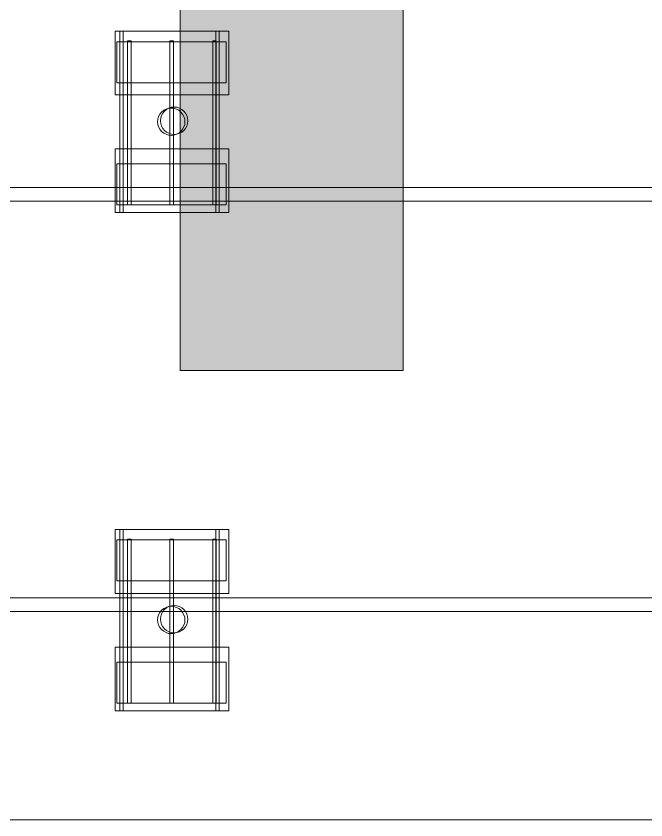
# Model space of a CAD drawing. Header units: inches. Extents: x -10671 to 1761, y -674 to 7170.
# Drawn here: x -1043.7 to -767.1, y 1902.8 to 2255.5 of the extents above; entities that cross this region are included whole.
import ezdxf

# ---------------------------------------------------------------- set-up
doc = ezdxf.new("R2010")
doc.units = ezdxf.units.IN
doc.header["$LTSCALE"] = 19.2
doc.header["$MEASUREMENT"] = 0
for name, color, linetype, lineweight, true_color in [('PDF', 6, 'Continuous', 5, 0xff00ff), ('Venue-Ceiling-HVAC', 7, 'Continuous', 5, 0xbbbbbb), ('Venue-Rigging Steel-High', 7, 'Continuous', 5, 0x800000)]:
    doc.layers.add(name, color=color, linetype=linetype, lineweight=lineweight, true_color=true_color)
doc.layers.add('Venue-Ceiling-Lights', color=7, linetype='Continuous', lineweight=5)
doc.layers.add('Venue-Ceiling-Lights Circuits', color=7, linetype='Continuous', lineweight=5)

# ---------------------------------------------------------------- blocks, each defined once
blk = doc.blocks.new('Group-2288-1')
at = {"layer": 'PDF'}
for points in [[(-976.75, 2215.08, 388), (-976.75, 2215.08, 398), (-975.58, 2215.19, 398), (-975.58, 2215.19, 388)], [(-975.58, 2215.19, 388), (-975.58, 2215.19, 398), (-974.4, 2215.08, 398), (-974.4, 2215.08, 388)], [(-981.12, 2211.49, 388), (-981.12, 2211.49, 398), (-980.56, 2212.53, 398), (-980.56, 2212.53, 388)], [(-980.56, 2212.53, 388), (-980.56, 2212.53, 398), (-979.82, 2213.44, 398), (-979.82, 2213.44, 388)], [(-979.82, 2213.44, 388), (-979.82, 2213.44, 398), (-978.91, 2214.18, 398), (-978.91, 2214.18, 388)], [(-978.91, 2214.18, 388), (-978.91, 2214.18, 398), (-977.87, 2214.74, 398), (-977.87, 2214.74, 388)], [(-977.87, 2214.74, 388), (-977.87, 2214.74, 398), (-976.75, 2215.08, 398), (-976.75, 2215.08, 388)], [(-974.4, 2215.08, 388), (-974.4, 2215.08, 398), (-973.28, 2214.74, 398), (-973.28, 2214.74, 388)], [(-973.28, 2214.74, 388), (-973.28, 2214.74, 398), (-972.24, 2214.18, 398), (-972.24, 2214.18, 388)], [(-972.24, 2214.18, 388), (-972.24, 2214.18, 398), (-971.33, 2213.44, 398), (-971.33, 2213.44, 388)], [(-971.33, 2213.44, 388), (-971.33, 2213.44, 398), (-970.59, 2212.53, 398), (-970.59, 2212.53, 388)], [(-970.59, 2212.53, 388), (-970.59, 2212.53, 398), (-970.03, 2211.49, 398), (-970.03, 2211.49, 388)], [(-981.58, 2209.19, 388), (-981.58, 2209.19, 398), (-981.46, 2210.36, 398), (-981.46, 2210.36, 388)], [(-981.46, 2208.02, 388), (-981.46, 2208.02, 398), (-981.58, 2209.19, 398), (-981.58, 2209.19, 388)], [(-981.46, 2210.36, 388), (-981.46, 2210.36, 398), (-981.12, 2211.49, 398), (-981.12, 2211.49, 388)], [(-970.03, 2211.49, 388), (-970.03, 2211.49, 398), (-969.69, 2210.36, 398), (-969.69, 2210.36, 388)], [(-969.69, 2210.36, 388), (-969.69, 2210.36, 398), (-969.58, 2209.19, 398), (-969.58, 2209.19, 388)], [(-969.58, 2209.19, 388), (-969.58, 2209.19, 398), (-969.69, 2208.02, 398), (-969.69, 2208.02, 388)], [(-981.12, 2206.9, 388), (-981.12, 2206.9, 398), (-981.46, 2208.02, 398), (-981.46, 2208.02, 388)], [(-980.56, 2205.86, 388), (-980.56, 2205.86, 398), (-981.12, 2206.9, 398), (-981.12, 2206.9, 388)], [(-979.82, 2204.95, 388), (-979.82, 2204.95, 398), (-980.56, 2205.86, 398), (-980.56, 2205.86, 388)], [(-978.91, 2204.2, 388), (-978.91, 2204.2, 398), (-979.82, 2204.95, 398), (-979.82, 2204.95, 388)], [(-971.33, 2204.95, 388), (-971.33, 2204.95, 398), (-972.24, 2204.2, 398), (-972.24, 2204.2, 388)], [(-970.59, 2205.86, 388), (-970.59, 2205.86, 398), (-971.33, 2204.95, 398), (-971.33, 2204.95, 388)], [(-970.03, 2206.9, 388), (-970.03, 2206.9, 398), (-970.59, 2205.86, 398), (-970.59, 2205.86, 388)], [(-969.69, 2208.02, 388), (-969.69, 2208.02, 398), (-970.03, 2206.9, 398), (-970.03, 2206.9, 388)], [(-977.87, 2203.65, 388), (-977.87, 2203.65, 398), (-978.91, 2204.2, 398), (-978.91, 2204.2, 388)], [(-976.75, 2203.31, 388), (-976.75, 2203.31, 398), (-977.87, 2203.65, 398), (-977.87, 2203.65, 388)], [(-975.58, 2203.19, 388), (-975.58, 2203.19, 398), (-976.75, 2203.31, 398), (-976.75, 2203.31, 388)], [(-974.4, 2203.31, 388), (-974.4, 2203.31, 398), (-975.58, 2203.19, 398), (-975.58, 2203.19, 388)], [(-973.28, 2203.65, 388), (-973.28, 2203.65, 398), (-974.4, 2203.31, 398), (-974.4, 2203.31, 388)], [(-972.24, 2204.2, 388), (-972.24, 2204.2, 398), (-973.28, 2203.65, 398), (-973.28, 2203.65, 388)]]:
    blk.add_3dface(points, dxfattribs=at)
for points, invisible_edges in [([(-976.75, 2215.08, 398), (-975.58, 2215.19, 398), (-974.4, 2215.08, 398), (-976.75, 2215.08, 398)], 12), ([(-974.4, 2215.08, 388), (-975.58, 2215.19, 388), (-976.75, 2215.08, 388), (-974.4, 2215.08, 388)], 12), ([(-981.46, 2210.36, 398), (-981.12, 2211.49, 398), (-980.56, 2212.53, 398), (-981.46, 2210.36, 398)], 12), ([(-981.46, 2208.02, 398), (-981.46, 2210.36, 398), (-980.56, 2212.53, 398), (-981.46, 2208.02, 398)], 15), ([(-980.56, 2205.86, 398), (-981.46, 2208.02, 398), (-980.56, 2212.53, 398), (-980.56, 2205.86, 398)], 15), ([(-980.56, 2212.53, 388), (-981.12, 2211.49, 388), (-981.46, 2210.36, 388), (-980.56, 2212.53, 388)], 12), ([(-980.56, 2212.53, 388), (-981.46, 2210.36, 388), (-980.56, 2205.86, 388), (-980.56, 2212.53, 388)], 15), ([(-980.56, 2212.53, 398), (-978.91, 2214.18, 398), (-974.4, 2215.08, 398), (-980.56, 2212.53, 398)], 15), ([(-980.56, 2212.53, 398), (-974.4, 2215.08, 398), (-970.59, 2212.53, 398), (-980.56, 2212.53, 398)], 15), ([(-976.75, 2215.08, 388), (-978.91, 2214.18, 388), (-980.56, 2212.53, 388), (-976.75, 2215.08, 388)], 15), ([(-972.24, 2214.18, 388), (-976.75, 2215.08, 388), (-980.56, 2212.53, 388), (-972.24, 2214.18, 388)], 15), ([(-980.56, 2212.53, 398), (-979.82, 2213.44, 398), (-978.91, 2214.18, 398), (-980.56, 2212.53, 398)], 12), ([(-978.91, 2214.18, 388), (-979.82, 2213.44, 388), (-980.56, 2212.53, 388), (-978.91, 2214.18, 388)], 12), ([(-980.56, 2205.86, 388), (-970.59, 2205.86, 388), (-972.24, 2214.18, 388), (-980.56, 2205.86, 388)], 15), ([(-980.56, 2205.86, 388), (-972.24, 2214.18, 388), (-980.56, 2212.53, 388), (-980.56, 2205.86, 388)], 15), ([(-980.56, 2212.53, 398), (-970.59, 2212.53, 398), (-972.24, 2204.2, 398), (-980.56, 2212.53, 398)], 15), ([(-980.56, 2212.53, 398), (-972.24, 2204.2, 398), (-980.56, 2205.86, 398), (-980.56, 2212.53, 398)], 15), ([(-978.91, 2214.18, 398), (-977.87, 2214.74, 398), (-976.75, 2215.08, 398), (-978.91, 2214.18, 398)], 12), ([(-978.91, 2214.18, 398), (-976.75, 2215.08, 398), (-974.4, 2215.08, 398), (-978.91, 2214.18, 398)], 15), ([(-976.75, 2215.08, 388), (-977.87, 2214.74, 388), (-978.91, 2214.18, 388), (-976.75, 2215.08, 388)], 12), ([(-972.24, 2214.18, 388), (-974.4, 2215.08, 388), (-976.75, 2215.08, 388), (-972.24, 2214.18, 388)], 15), ([(-974.4, 2215.08, 398), (-973.28, 2214.74, 398), (-972.24, 2214.18, 398), (-974.4, 2215.08, 398)], 12), ([(-974.4, 2215.08, 398), (-972.24, 2214.18, 398), (-970.59, 2212.53, 398), (-974.4, 2215.08, 398)], 15), ([(-972.24, 2214.18, 388), (-973.28, 2214.74, 388), (-974.4, 2215.08, 388), (-972.24, 2214.18, 388)], 12), ([(-972.24, 2214.18, 398), (-971.33, 2213.44, 398), (-970.59, 2212.53, 398), (-972.24, 2214.18, 398)], 12), ([(-970.59, 2212.53, 388), (-971.33, 2213.44, 388), (-972.24, 2214.18, 388), (-970.59, 2212.53, 388)], 12), ([(-969.69, 2210.36, 388), (-970.59, 2212.53, 388), (-972.24, 2214.18, 388), (-969.69, 2210.36, 388)], 15), ([(-970.59, 2205.86, 388), (-969.69, 2210.36, 388), (-972.24, 2214.18, 388), (-970.59, 2205.86, 388)], 15), ([(-970.59, 2212.53, 398), (-969.69, 2208.02, 398), (-972.24, 2204.2, 398), (-970.59, 2212.53, 398)], 15), ([(-970.59, 2212.53, 398), (-970.03, 2211.49, 398), (-969.69, 2210.36, 398), (-970.59, 2212.53, 398)], 12), ([(-970.59, 2212.53, 398), (-969.69, 2210.36, 398), (-969.69, 2208.02, 398), (-970.59, 2212.53, 398)], 15), ([(-969.69, 2210.36, 388), (-970.03, 2211.49, 388), (-970.59, 2212.53, 388), (-969.69, 2210.36, 388)], 12), ([(-981.46, 2208.02, 398), (-981.58, 2209.19, 398), (-981.46, 2210.36, 398), (-981.46, 2208.02, 398)], 12), ([(-981.46, 2210.36, 388), (-981.58, 2209.19, 388), (-981.46, 2208.02, 388), (-981.46, 2210.36, 388)], 12), ([(-981.46, 2210.36, 388), (-981.46, 2208.02, 388), (-980.56, 2205.86, 388), (-981.46, 2210.36, 388)], 15), ([(-970.59, 2205.86, 388), (-969.69, 2208.02, 388), (-969.69, 2210.36, 388), (-970.59, 2205.86, 388)], 15), ([(-969.69, 2210.36, 398), (-969.58, 2209.19, 398), (-969.69, 2208.02, 398), (-969.69, 2210.36, 398)], 12), ([(-969.69, 2208.02, 388), (-969.58, 2209.19, 388), (-969.69, 2210.36, 388), (-969.69, 2208.02, 388)], 12), ([(-980.56, 2205.86, 398), (-981.12, 2206.9, 398), (-981.46, 2208.02, 398), (-980.56, 2205.86, 398)], 12), ([(-981.46, 2208.02, 388), (-981.12, 2206.9, 388), (-980.56, 2205.86, 388), (-981.46, 2208.02, 388)], 12), ([(-978.91, 2204.2, 398), (-979.82, 2204.95, 398), (-980.56, 2205.86, 398), (-978.91, 2204.2, 398)], 12), ([(-976.75, 2203.31, 398), (-978.91, 2204.2, 398), (-980.56, 2205.86, 398), (-976.75, 2203.31, 398)], 15), ([(-972.24, 2204.2, 398), (-976.75, 2203.31, 398), (-980.56, 2205.86, 398), (-972.24, 2204.2, 398)], 15), ([(-980.56, 2205.86, 388), (-979.82, 2204.95, 388), (-978.91, 2204.2, 388), (-980.56, 2205.86, 388)], 12), ([(-980.56, 2205.86, 388), (-978.91, 2204.2, 388), (-974.4, 2203.31, 388), (-980.56, 2205.86, 388)], 15), ([(-980.56, 2205.86, 388), (-974.4, 2203.31, 388), (-970.59, 2205.86, 388), (-980.56, 2205.86, 388)], 15), ([(-974.4, 2203.31, 388), (-972.24, 2204.2, 388), (-970.59, 2205.86, 388), (-974.4, 2203.31, 388)], 15), ([(-969.69, 2208.02, 398), (-970.59, 2205.86, 398), (-972.24, 2204.2, 398), (-969.69, 2208.02, 398)], 15), ([(-970.59, 2205.86, 398), (-971.33, 2204.95, 398), (-972.24, 2204.2, 398), (-970.59, 2205.86, 398)], 12), ([(-972.24, 2204.2, 388), (-971.33, 2204.95, 388), (-970.59, 2205.86, 388), (-972.24, 2204.2, 388)], 12), ([(-969.69, 2208.02, 398), (-970.03, 2206.9, 398), (-970.59, 2205.86, 398), (-969.69, 2208.02, 398)], 12), ([(-970.59, 2205.86, 388), (-970.03, 2206.9, 388), (-969.69, 2208.02, 388), (-970.59, 2205.86, 388)], 12), ([(-976.75, 2203.31, 398), (-977.87, 2203.65, 398), (-978.91, 2204.2, 398), (-976.75, 2203.31, 398)], 12), ([(-978.91, 2204.2, 388), (-977.87, 2203.65, 388), (-976.75, 2203.31, 388), (-978.91, 2204.2, 388)], 12), ([(-978.91, 2204.2, 388), (-976.75, 2203.31, 388), (-974.4, 2203.31, 388), (-978.91, 2204.2, 388)], 15), ([(-972.24, 2204.2, 398), (-974.4, 2203.31, 398), (-976.75, 2203.31, 398), (-972.24, 2204.2, 398)], 15), ([(-974.4, 2203.31, 398), (-975.58, 2203.19, 398), (-976.75, 2203.31, 398), (-974.4, 2203.31, 398)], 12), ([(-976.75, 2203.31, 388), (-975.58, 2203.19, 388), (-974.4, 2203.31, 388), (-976.75, 2203.31, 388)], 12), ([(-972.24, 2204.2, 398), (-973.28, 2203.65, 398), (-974.4, 2203.31, 398), (-972.24, 2204.2, 398)], 12), ([(-974.4, 2203.31, 388), (-973.28, 2203.65, 388), (-972.24, 2204.2, 388), (-974.4, 2203.31, 388)], 12)]:
    blk.add_3dface(points, dxfattribs=dict(at, invisible_edges=invisible_edges))
blk = doc.blocks.new('Group-2289-1')
at = {"layer": 'PDF'}
for points in [[(-999.45, 2244.3, 393.91), (-999.45, 2244.3, 397.91), (-951.45, 2244.3, 397.91), (-951.45, 2244.3, 393.91)], [(-999.45, 2226.3, 393.91), (-999.45, 2226.3, 397.91), (-999.45, 2244.3, 397.91), (-999.45, 2244.3, 393.91)], [(-951.45, 2244.3, 397.91), (-999.45, 2244.3, 397.91), (-999.45, 2226.3, 397.91), (-951.45, 2226.3, 397.91)], [(-951.45, 2226.3, 393.91), (-999.45, 2226.3, 393.91), (-999.45, 2244.3, 393.91), (-951.45, 2244.3, 393.91)], [(-951.45, 2244.3, 393.91), (-951.45, 2244.3, 397.91), (-951.45, 2226.3, 397.91), (-951.45, 2226.3, 393.91)], [(-951.45, 2226.3, 393.91), (-951.45, 2226.3, 397.91), (-999.45, 2226.3, 397.91), (-999.45, 2226.3, 393.91)]]:
    blk.add_3dface(points, dxfattribs=at)
blk = doc.blocks.new('Group-2290-1')
at = {"layer": 'PDF'}
for points in [[(-957.35, 2244.69, 397.97), (-957.35, 2244.69, 398.97), (-955.85, 2244.69, 398.97), (-955.85, 2244.69, 397.97)], [(-957.35, 2172.69, 397.97), (-957.35, 2172.69, 398.97), (-957.35, 2244.69, 398.97), (-957.35, 2244.69, 397.97)], [(-955.85, 2244.69, 398.97), (-957.35, 2244.69, 398.97), (-957.35, 2172.69, 398.97), (-955.85, 2172.69, 398.97)], [(-955.85, 2172.69, 397.97), (-957.35, 2172.69, 397.97), (-957.35, 2244.69, 397.97), (-955.85, 2244.69, 397.97)], [(-955.85, 2244.69, 397.97), (-955.85, 2244.69, 398.97), (-955.85, 2172.69, 398.97), (-955.85, 2172.69, 397.97)], [(-955.85, 2172.69, 397.97), (-955.85, 2172.69, 398.97), (-957.35, 2172.69, 398.97), (-957.35, 2172.69, 397.97)]]:
    blk.add_3dface(points, dxfattribs=at)
blk = doc.blocks.new('Group-2291-1')
at = {"layer": 'PDF'}
for points in [[(-976.16, 2244.69, 397.97), (-976.16, 2244.69, 398.97), (-974.66, 2244.69, 398.97), (-974.66, 2244.69, 397.97)], [(-976.16, 2172.69, 397.97), (-976.16, 2172.69, 398.97), (-976.16, 2244.69, 398.97), (-976.16, 2244.69, 397.97)], [(-974.66, 2244.69, 398.97), (-976.16, 2244.69, 398.97), (-976.16, 2172.69, 398.97), (-974.66, 2172.69, 398.97)], [(-974.66, 2172.69, 397.97), (-976.16, 2172.69, 397.97), (-976.16, 2244.69, 397.97), (-974.66, 2244.69, 397.97)], [(-974.66, 2244.69, 397.97), (-974.66, 2244.69, 398.97), (-974.66, 2172.69, 398.97), (-974.66, 2172.69, 397.97)], [(-974.66, 2172.69, 397.97), (-974.66, 2172.69, 398.97), (-976.16, 2172.69, 398.97), (-976.16, 2172.69, 397.97)]]:
    blk.add_3dface(points, dxfattribs=at)
blk = doc.blocks.new('Group-2292-1')
at = {"layer": 'PDF'}
for points in [[(-994.76, 2244.69, 397.97), (-994.76, 2244.69, 398.97), (-993.26, 2244.69, 398.97), (-993.26, 2244.69, 397.97)], [(-994.76, 2172.69, 397.97), (-994.76, 2172.69, 398.97), (-994.76, 2244.69, 398.97), (-994.76, 2244.69, 397.97)], [(-993.26, 2244.69, 398.97), (-994.76, 2244.69, 398.97), (-994.76, 2172.69, 398.97), (-993.26, 2172.69, 398.97)], [(-993.26, 2172.69, 397.97), (-994.76, 2172.69, 397.97), (-994.76, 2244.69, 397.97), (-993.26, 2244.69, 397.97)], [(-993.26, 2244.69, 397.97), (-993.26, 2244.69, 398.97), (-993.26, 2172.69, 398.97), (-993.26, 2172.69, 397.97)], [(-993.26, 2172.69, 397.97), (-993.26, 2172.69, 398.97), (-994.76, 2172.69, 398.97), (-994.76, 2172.69, 397.97)]]:
    blk.add_3dface(points, dxfattribs=at)
blk = doc.blocks.new('Group-2293-1')
at = {"layer": 'PDF'}
for points in [[(-999.45, 2190.67, 393.91), (-999.45, 2190.67, 397.91), (-951.45, 2190.67, 397.91), (-951.45, 2190.67, 393.91)], [(-999.45, 2172.67, 393.91), (-999.45, 2172.67, 397.91), (-999.45, 2190.67, 397.91), (-999.45, 2190.67, 393.91)], [(-951.45, 2190.67, 397.91), (-999.45, 2190.67, 397.91), (-999.45, 2172.67, 397.91), (-951.45, 2172.67, 397.91)], [(-951.45, 2172.67, 393.91), (-999.45, 2172.67, 393.91), (-999.45, 2190.67, 393.91), (-951.45, 2190.67, 393.91)], [(-951.45, 2190.67, 393.91), (-951.45, 2190.67, 397.91), (-951.45, 2172.67, 397.91), (-951.45, 2172.67, 393.91)], [(-951.45, 2172.67, 393.91), (-951.45, 2172.67, 397.91), (-999.45, 2172.67, 397.91), (-999.45, 2172.67, 393.91)]]:
    blk.add_3dface(points, dxfattribs=at)
blk = doc.blocks.new('Group-2294-1')
at = {"layer": 'PDF'}
for name in ['Group-2289-1', 'Group-2292-1', 'Group-2291-1', 'Group-2290-1', 'Group-2288-1', 'Group-2293-1']:
    blk.add_blockref(name, (0, 0), dxfattribs=at)
blk = doc.blocks.new('Group-2295-1')
at = {"layer": 'PDF'}
for points in [[(-976.75, 1996.43, 388), (-976.75, 1996.43, 398), (-975.58, 1996.55, 398), (-975.58, 1996.55, 388)], [(-975.58, 1996.55, 388), (-975.58, 1996.55, 398), (-974.4, 1996.43, 398), (-974.4, 1996.43, 388)], [(-981.12, 1992.84, 388), (-981.12, 1992.84, 398), (-980.56, 1993.88, 398), (-980.56, 1993.88, 388)], [(-980.56, 1993.88, 388), (-980.56, 1993.88, 398), (-979.82, 1994.79, 398), (-979.82, 1994.79, 388)], [(-979.82, 1994.79, 388), (-979.82, 1994.79, 398), (-978.91, 1995.54, 398), (-978.91, 1995.54, 388)], [(-978.91, 1995.54, 388), (-978.91, 1995.54, 398), (-977.87, 1996.09, 398), (-977.87, 1996.09, 388)], [(-977.87, 1996.09, 388), (-977.87, 1996.09, 398), (-976.75, 1996.43, 398), (-976.75, 1996.43, 388)], [(-974.4, 1996.43, 388), (-974.4, 1996.43, 398), (-973.28, 1996.09, 398), (-973.28, 1996.09, 388)], [(-973.28, 1996.09, 388), (-973.28, 1996.09, 398), (-972.24, 1995.54, 398), (-972.24, 1995.54, 388)], [(-972.24, 1995.54, 388), (-972.24, 1995.54, 398), (-971.33, 1994.79, 398), (-971.33, 1994.79, 388)], [(-971.33, 1994.79, 388), (-971.33, 1994.79, 398), (-970.59, 1993.88, 398), (-970.59, 1993.88, 388)], [(-970.59, 1993.88, 388), (-970.59, 1993.88, 398), (-970.03, 1992.84, 398), (-970.03, 1992.84, 388)], [(-981.58, 1990.55, 388), (-981.58, 1990.55, 398), (-981.46, 1991.72, 398), (-981.46, 1991.72, 388)], [(-981.46, 1989.38, 388), (-981.46, 1989.38, 398), (-981.58, 1990.55, 398), (-981.58, 1990.55, 388)], [(-981.46, 1991.72, 388), (-981.46, 1991.72, 398), (-981.12, 1992.84, 398), (-981.12, 1992.84, 388)], [(-970.03, 1992.84, 388), (-970.03, 1992.84, 398), (-969.69, 1991.72, 398), (-969.69, 1991.72, 388)], [(-969.69, 1991.72, 388), (-969.69, 1991.72, 398), (-969.58, 1990.55, 398), (-969.58, 1990.55, 388)], [(-969.58, 1990.55, 388), (-969.58, 1990.55, 398), (-969.69, 1989.38, 398), (-969.69, 1989.38, 388)], [(-981.12, 1988.25, 388), (-981.12, 1988.25, 398), (-981.46, 1989.38, 398), (-981.46, 1989.38, 388)], [(-980.56, 1987.21, 388), (-980.56, 1987.21, 398), (-981.12, 1988.25, 398), (-981.12, 1988.25, 388)], [(-979.82, 1986.31, 388), (-979.82, 1986.31, 398), (-980.56, 1987.21, 398), (-980.56, 1987.21, 388)], [(-978.91, 1985.56, 388), (-978.91, 1985.56, 398), (-979.82, 1986.31, 398), (-979.82, 1986.31, 388)], [(-971.33, 1986.31, 388), (-971.33, 1986.31, 398), (-972.24, 1985.56, 398), (-972.24, 1985.56, 388)], [(-970.59, 1987.21, 388), (-970.59, 1987.21, 398), (-971.33, 1986.31, 398), (-971.33, 1986.31, 388)], [(-970.03, 1988.25, 388), (-970.03, 1988.25, 398), (-970.59, 1987.21, 398), (-970.59, 1987.21, 388)], [(-969.69, 1989.38, 388), (-969.69, 1989.38, 398), (-970.03, 1988.25, 398), (-970.03, 1988.25, 388)], [(-977.87, 1985.01, 388), (-977.87, 1985.01, 398), (-978.91, 1985.56, 398), (-978.91, 1985.56, 388)], [(-976.75, 1984.66, 388), (-976.75, 1984.66, 398), (-977.87, 1985.01, 398), (-977.87, 1985.01, 388)], [(-975.58, 1984.55, 388), (-975.58, 1984.55, 398), (-976.75, 1984.66, 398), (-976.75, 1984.66, 388)], [(-974.4, 1984.66, 388), (-974.4, 1984.66, 398), (-975.58, 1984.55, 398), (-975.58, 1984.55, 388)], [(-973.28, 1985.01, 388), (-973.28, 1985.01, 398), (-974.4, 1984.66, 398), (-974.4, 1984.66, 388)], [(-972.24, 1985.56, 388), (-972.24, 1985.56, 398), (-973.28, 1985.01, 398), (-973.28, 1985.01, 388)]]:
    blk.add_3dface(points, dxfattribs=at)
for points, invisible_edges in [([(-976.75, 1996.43, 398), (-975.58, 1996.55, 398), (-974.4, 1996.43, 398), (-976.75, 1996.43, 398)], 12), ([(-974.4, 1996.43, 388), (-975.58, 1996.55, 388), (-976.75, 1996.43, 388), (-974.4, 1996.43, 388)], 12), ([(-981.12, 1992.84, 398), (-978.91, 1995.54, 398), (-974.4, 1996.43, 398), (-981.12, 1992.84, 398)], 15), ([(-981.12, 1992.84, 398), (-974.4, 1996.43, 398), (-970.03, 1988.25, 398), (-981.12, 1992.84, 398)], 15), ([(-976.75, 1996.43, 388), (-978.91, 1995.54, 388), (-981.12, 1992.84, 388), (-976.75, 1996.43, 388)], 15), ([(-976.75, 1996.43, 388), (-981.12, 1992.84, 388), (-981.12, 1988.25, 388), (-976.75, 1996.43, 388)], 15), ([(-981.12, 1988.25, 388), (-970.03, 1992.84, 388), (-976.75, 1996.43, 388), (-981.12, 1988.25, 388)], 15), ([(-981.12, 1992.84, 398), (-979.82, 1994.79, 398), (-978.91, 1995.54, 398), (-981.12, 1992.84, 398)], 13), ([(-978.91, 1995.54, 388), (-979.82, 1994.79, 388), (-981.12, 1992.84, 388), (-978.91, 1995.54, 388)], 14), ([(-981.12, 1992.84, 398), (-980.56, 1993.88, 398), (-979.82, 1994.79, 398), (-981.12, 1992.84, 398)], 12), ([(-979.82, 1994.79, 388), (-980.56, 1993.88, 388), (-981.12, 1992.84, 388), (-979.82, 1994.79, 388)], 12), ([(-978.91, 1995.54, 398), (-977.87, 1996.09, 398), (-976.75, 1996.43, 398), (-978.91, 1995.54, 398)], 12), ([(-978.91, 1995.54, 398), (-976.75, 1996.43, 398), (-974.4, 1996.43, 398), (-978.91, 1995.54, 398)], 15), ([(-976.75, 1996.43, 388), (-977.87, 1996.09, 388), (-978.91, 1995.54, 388), (-976.75, 1996.43, 388)], 12), ([(-972.24, 1995.54, 388), (-974.4, 1996.43, 388), (-976.75, 1996.43, 388), (-972.24, 1995.54, 388)], 15), ([(-970.03, 1992.84, 388), (-972.24, 1995.54, 388), (-976.75, 1996.43, 388), (-970.03, 1992.84, 388)], 15), ([(-974.4, 1996.43, 398), (-973.28, 1996.09, 398), (-972.24, 1995.54, 398), (-974.4, 1996.43, 398)], 12), ([(-974.4, 1996.43, 398), (-972.24, 1995.54, 398), (-970.03, 1992.84, 398), (-974.4, 1996.43, 398)], 15), ([(-974.4, 1996.43, 398), (-970.03, 1992.84, 398), (-970.03, 1988.25, 398), (-974.4, 1996.43, 398)], 15), ([(-972.24, 1995.54, 388), (-973.28, 1996.09, 388), (-974.4, 1996.43, 388), (-972.24, 1995.54, 388)], 12), ([(-972.24, 1995.54, 398), (-971.33, 1994.79, 398), (-970.03, 1992.84, 398), (-972.24, 1995.54, 398)], 14), ([(-970.03, 1992.84, 388), (-971.33, 1994.79, 388), (-972.24, 1995.54, 388), (-970.03, 1992.84, 388)], 13), ([(-971.33, 1994.79, 398), (-970.59, 1993.88, 398), (-970.03, 1992.84, 398), (-971.33, 1994.79, 398)], 12), ([(-970.03, 1992.84, 388), (-970.59, 1993.88, 388), (-971.33, 1994.79, 388), (-970.03, 1992.84, 388)], 12), ([(-981.58, 1990.55, 398), (-981.46, 1991.72, 398), (-981.12, 1992.84, 398), (-981.58, 1990.55, 398)], 12), ([(-981.12, 1988.25, 398), (-981.58, 1990.55, 398), (-981.12, 1992.84, 398), (-981.12, 1988.25, 398)], 15), ([(-981.12, 1992.84, 388), (-981.46, 1991.72, 388), (-981.58, 1990.55, 388), (-981.12, 1992.84, 388)], 12), ([(-981.12, 1992.84, 388), (-981.58, 1990.55, 388), (-981.12, 1988.25, 388), (-981.12, 1992.84, 388)], 15), ([(-981.12, 1988.25, 398), (-981.46, 1989.38, 398), (-981.58, 1990.55, 398), (-981.12, 1988.25, 398)], 12), ([(-981.58, 1990.55, 388), (-981.46, 1989.38, 388), (-981.12, 1988.25, 388), (-981.58, 1990.55, 388)], 12), ([(-976.75, 1984.66, 398), (-981.12, 1988.25, 398), (-981.12, 1992.84, 398), (-976.75, 1984.66, 398)], 15), ([(-981.12, 1992.84, 398), (-970.03, 1988.25, 398), (-976.75, 1984.66, 398), (-981.12, 1992.84, 398)], 15), ([(-981.12, 1988.25, 388), (-974.4, 1984.66, 388), (-970.03, 1992.84, 388), (-981.12, 1988.25, 388)], 15), ([(-974.4, 1984.66, 388), (-970.03, 1988.25, 388), (-970.03, 1992.84, 388), (-974.4, 1984.66, 388)], 15), ([(-970.03, 1992.84, 398), (-969.69, 1991.72, 398), (-969.58, 1990.55, 398), (-970.03, 1992.84, 398)], 12), ([(-970.03, 1992.84, 398), (-969.58, 1990.55, 398), (-970.03, 1988.25, 398), (-970.03, 1992.84, 398)], 15), ([(-969.58, 1990.55, 388), (-969.69, 1991.72, 388), (-970.03, 1992.84, 388), (-969.58, 1990.55, 388)], 12), ([(-970.03, 1988.25, 388), (-969.58, 1990.55, 388), (-970.03, 1992.84, 388), (-970.03, 1988.25, 388)], 15), ([(-969.58, 1990.55, 398), (-969.69, 1989.38, 398), (-970.03, 1988.25, 398), (-969.58, 1990.55, 398)], 12), ([(-970.03, 1988.25, 388), (-969.69, 1989.38, 388), (-969.58, 1990.55, 388), (-970.03, 1988.25, 388)], 12), ([(-979.82, 1986.31, 398), (-980.56, 1987.21, 398), (-981.12, 1988.25, 398), (-979.82, 1986.31, 398)], 12), ([(-978.91, 1985.56, 398), (-979.82, 1986.31, 398), (-981.12, 1988.25, 398), (-978.91, 1985.56, 398)], 14), ([(-976.75, 1984.66, 398), (-978.91, 1985.56, 398), (-981.12, 1988.25, 398), (-976.75, 1984.66, 398)], 15), ([(-981.12, 1988.25, 388), (-980.56, 1987.21, 388), (-979.82, 1986.31, 388), (-981.12, 1988.25, 388)], 12), ([(-981.12, 1988.25, 388), (-979.82, 1986.31, 388), (-978.91, 1985.56, 388), (-981.12, 1988.25, 388)], 13), ([(-981.12, 1988.25, 388), (-978.91, 1985.56, 388), (-974.4, 1984.66, 388), (-981.12, 1988.25, 388)], 15), ([(-970.03, 1988.25, 398), (-972.24, 1985.56, 398), (-976.75, 1984.66, 398), (-970.03, 1988.25, 398)], 15), ([(-974.4, 1984.66, 388), (-972.24, 1985.56, 388), (-970.03, 1988.25, 388), (-974.4, 1984.66, 388)], 15), ([(-970.03, 1988.25, 398), (-971.33, 1986.31, 398), (-972.24, 1985.56, 398), (-970.03, 1988.25, 398)], 13), ([(-972.24, 1985.56, 388), (-971.33, 1986.31, 388), (-970.03, 1988.25, 388), (-972.24, 1985.56, 388)], 14), ([(-970.03, 1988.25, 398), (-970.59, 1987.21, 398), (-971.33, 1986.31, 398), (-970.03, 1988.25, 398)], 12), ([(-971.33, 1986.31, 388), (-970.59, 1987.21, 388), (-970.03, 1988.25, 388), (-971.33, 1986.31, 388)], 12), ([(-976.75, 1984.66, 398), (-977.87, 1985.01, 398), (-978.91, 1985.56, 398), (-976.75, 1984.66, 398)], 12), ([(-978.91, 1985.56, 388), (-977.87, 1985.01, 388), (-976.75, 1984.66, 388), (-978.91, 1985.56, 388)], 12), ([(-978.91, 1985.56, 388), (-976.75, 1984.66, 388), (-974.4, 1984.66, 388), (-978.91, 1985.56, 388)], 15), ([(-972.24, 1985.56, 398), (-974.4, 1984.66, 398), (-976.75, 1984.66, 398), (-972.24, 1985.56, 398)], 15), ([(-974.4, 1984.66, 398), (-975.58, 1984.55, 398), (-976.75, 1984.66, 398), (-974.4, 1984.66, 398)], 12), ([(-976.75, 1984.66, 388), (-975.58, 1984.55, 388), (-974.4, 1984.66, 388), (-976.75, 1984.66, 388)], 12), ([(-972.24, 1985.56, 398), (-973.28, 1985.01, 398), (-974.4, 1984.66, 398), (-972.24, 1985.56, 398)], 12), ([(-974.4, 1984.66, 388), (-973.28, 1985.01, 388), (-972.24, 1985.56, 388), (-974.4, 1984.66, 388)], 12)]:
    blk.add_3dface(points, dxfattribs=dict(at, invisible_edges=invisible_edges))
blk = doc.blocks.new('Group-2296-1')
at = {"layer": 'PDF'}
for points in [[(-999.45, 2025.65, 393.91), (-999.45, 2025.65, 397.91), (-951.45, 2025.65, 397.91), (-951.45, 2025.65, 393.91)], [(-999.45, 2007.65, 393.91), (-999.45, 2007.65, 397.91), (-999.45, 2025.65, 397.91), (-999.45, 2025.65, 393.91)], [(-951.45, 2025.65, 397.91), (-999.45, 2025.65, 397.91), (-999.45, 2007.65, 397.91), (-951.45, 2007.65, 397.91)], [(-951.45, 2007.65, 393.91), (-999.45, 2007.65, 393.91), (-999.45, 2025.65, 393.91), (-951.45, 2025.65, 393.91)], [(-951.45, 2025.65, 393.91), (-951.45, 2025.65, 397.91), (-951.45, 2007.65, 397.91), (-951.45, 2007.65, 393.91)], [(-951.45, 2007.65, 393.91), (-951.45, 2007.65, 397.91), (-999.45, 2007.65, 397.91), (-999.45, 2007.65, 393.91)]]:
    blk.add_3dface(points, dxfattribs=at)
blk = doc.blocks.new('Group-2297-1')
at = {"layer": 'PDF'}
for points in [[(-957.35, 2026.05, 397.97), (-957.35, 2026.05, 398.97), (-955.85, 2026.05, 398.97), (-955.85, 2026.05, 397.97)], [(-957.35, 1954.05, 397.97), (-957.35, 1954.05, 398.97), (-957.35, 2026.05, 398.97), (-957.35, 2026.05, 397.97)], [(-955.85, 2026.05, 398.97), (-957.35, 2026.05, 398.97), (-957.35, 1954.05, 398.97), (-955.85, 1954.05, 398.97)], [(-955.85, 1954.05, 397.97), (-957.35, 1954.05, 397.97), (-957.35, 2026.05, 397.97), (-955.85, 2026.05, 397.97)], [(-955.85, 2026.05, 397.97), (-955.85, 2026.05, 398.97), (-955.85, 1954.05, 398.97), (-955.85, 1954.05, 397.97)], [(-955.85, 1954.05, 397.97), (-955.85, 1954.05, 398.97), (-957.35, 1954.05, 398.97), (-957.35, 1954.05, 397.97)]]:
    blk.add_3dface(points, dxfattribs=at)
blk = doc.blocks.new('Group-2298-1')
at = {"layer": 'PDF'}
for points in [[(-976.16, 2026.05, 397.97), (-976.16, 2026.05, 398.97), (-974.66, 2026.05, 398.97), (-974.66, 2026.05, 397.97)], [(-976.16, 1954.05, 397.97), (-976.16, 1954.05, 398.97), (-976.16, 2026.05, 398.97), (-976.16, 2026.05, 397.97)], [(-974.66, 2026.05, 398.97), (-976.16, 2026.05, 398.97), (-976.16, 1954.05, 398.97), (-974.66, 1954.05, 398.97)], [(-974.66, 1954.05, 397.97), (-976.16, 1954.05, 397.97), (-976.16, 2026.05, 397.97), (-974.66, 2026.05, 397.97)], [(-974.66, 2026.05, 397.97), (-974.66, 2026.05, 398.97), (-974.66, 1954.05, 398.97), (-974.66, 1954.05, 397.97)], [(-974.66, 1954.05, 397.97), (-974.66, 1954.05, 398.97), (-976.16, 1954.05, 398.97), (-976.16, 1954.05, 397.97)]]:
    blk.add_3dface(points, dxfattribs=at)
blk = doc.blocks.new('Group-2299-1')
at = {"layer": 'PDF'}
for points in [[(-994.76, 2026.05, 397.97), (-994.76, 2026.05, 398.97), (-993.26, 2026.05, 398.97), (-993.26, 2026.05, 397.97)], [(-994.76, 1954.05, 397.97), (-994.76, 1954.05, 398.97), (-994.76, 2026.05, 398.97), (-994.76, 2026.05, 397.97)], [(-993.26, 2026.05, 398.97), (-994.76, 2026.05, 398.97), (-994.76, 1954.05, 398.97), (-993.26, 1954.05, 398.97)], [(-993.26, 1954.05, 397.97), (-994.76, 1954.05, 397.97), (-994.76, 2026.05, 397.97), (-993.26, 2026.05, 397.97)], [(-993.26, 2026.05, 397.97), (-993.26, 2026.05, 398.97), (-993.26, 1954.05, 398.97), (-993.26, 1954.05, 397.97)], [(-993.26, 1954.05, 397.97), (-993.26, 1954.05, 398.97), (-994.76, 1954.05, 398.97), (-994.76, 1954.05, 397.97)]]:
    blk.add_3dface(points, dxfattribs=at)
blk = doc.blocks.new('Group-2300-1')
at = {"layer": 'PDF'}
for points in [[(-999.45, 1972.02, 393.91), (-999.45, 1972.02, 397.91), (-951.45, 1972.02, 397.91), (-951.45, 1972.02, 393.91)], [(-999.45, 1954.02, 393.91), (-999.45, 1954.02, 397.91), (-999.45, 1972.02, 397.91), (-999.45, 1972.02, 393.91)], [(-951.45, 1972.02, 397.91), (-999.45, 1972.02, 397.91), (-999.45, 1954.02, 397.91), (-951.45, 1954.02, 397.91)], [(-951.45, 1954.02, 393.91), (-999.45, 1954.02, 393.91), (-999.45, 1972.02, 393.91), (-951.45, 1972.02, 393.91)], [(-951.45, 1972.02, 393.91), (-951.45, 1972.02, 397.91), (-951.45, 1954.02, 397.91), (-951.45, 1954.02, 393.91)], [(-951.45, 1954.02, 393.91), (-951.45, 1954.02, 397.91), (-999.45, 1954.02, 397.91), (-999.45, 1954.02, 393.91)]]:
    blk.add_3dface(points, dxfattribs=at)
blk = doc.blocks.new('Group-2301-1')
at = {"layer": 'PDF'}
for name in ['Group-2296-1', 'Group-2299-1', 'Group-2298-1', 'Group-2297-1', 'Group-2295-1', 'Group-2300-1']:
    blk.add_blockref(name, (0, 0), dxfattribs=at)
blk = doc.blocks.new('Group-2850-1')
at = {"layer": 'Venue-Ceiling-Lights', "color": 7, "linetype": 'Continuous', "lineweight": 5, "flags": 128}
for points in [[(-1000.23, 2030.19), (-950.23, 2030.19), (-950.23, 2002.19), (-1000.23, 2002.19)], [(-998.17, 2030.19), (-996.67, 2030.19), (-996.67, 1950.61), (-998.17, 1950.61)], [(-956.08, 2030.19), (-954.58, 2030.19), (-954.58, 1950.61), (-956.08, 1950.61)], [(-1000.23, 1978.61), (-950.23, 1978.61), (-950.23, 1950.61), (-1000.23, 1950.61)]]:
    blk.add_lwpolyline(points, close=True, dxfattribs=at)
at = {"layer": 'Venue-Ceiling-Lights', "color": 7, "linetype": 'Continuous', "lineweight": 5}
blk.add_circle((-974.31, 1990.9), 6, dxfattribs=at)
blk = doc.blocks.new('Group-2859-1')
at = {"layer": 'Venue-Ceiling-Lights', "color": 7, "linetype": 'Continuous', "lineweight": 5, "flags": 128}
for points in [[(-1000.23, 2248.92), (-950.23, 2248.92), (-950.23, 2220.92), (-1000.23, 2220.92)], [(-998.17, 2248.92), (-996.67, 2248.92), (-996.67, 2169.34), (-998.17, 2169.34)], [(-956.08, 2248.92), (-954.58, 2248.92), (-954.58, 2169.34), (-956.08, 2169.34)], [(-1000.23, 2197.34), (-950.23, 2197.34), (-950.23, 2169.34), (-1000.23, 2169.34)]]:
    blk.add_lwpolyline(points, close=True, dxfattribs=at)
at = {"layer": 'Venue-Ceiling-Lights', "color": 7, "linetype": 'Continuous', "lineweight": 5}
blk.add_circle((-974.31, 2209.63), 6, dxfattribs=at)

msp = doc.modelspace()

# ---------------------------------------------------------------- hatches: boundary and pattern name
at = {"layer": 'Venue-Ceiling-HVAC', "linetype": 'Continuous', "lineweight": 0, "true_color": 0xbbbbbb}
msp.add_hatch(color=9, dxfattribs=at).paths.add_polyline_path([(-971.73, 2100), (-971.73, 2515), (-873.73, 2515), (-873.73, 2100)])

# ---------------------------------------------------------------- linework, layer by layer
at = {"layer": 'Venue-Ceiling-HVAC', "flags": 128}
msp.add_lwpolyline([(-971.73, 2100), (-971.73, 2515), (-873.73, 2515), (-873.73, 2100)], close=True, dxfattribs=at)
at = {"layer": 'Venue-Ceiling-Lights Circuits', "color": 7, "linetype": 'Continuous', "lineweight": 5, "flags": 128}
msp.add_lwpolyline([(-1305.36, 1902.8), (-1305.36, 2312.8), (-436.68, 2312.8), (-436.68, 1902.8)], close=True, dxfattribs=at)
at = {"layer": 'Venue-Rigging Steel-High'}
for p, q in [((-2534.99, 2180.37), (-15.65, 2180.37)), ((-2534.99, 2174.37), (-15.65, 2174.37)), ((-2534.99, 2000.22), (-15.65, 2000.22)), ((-2534.99, 1994.22), (-15.65, 1994.22))]:
    msp.add_line(p, q, dxfattribs=at)

# ---------------------------------------------------------------- block references
at = {"layer": 'PDF'}
for name in ['Group-2294-1', 'Group-2301-1']:
    msp.add_blockref(name, (0, 0), dxfattribs=at)
at = {"layer": 'Venue-Ceiling-Lights', "color": 7}
for name in ['Group-2859-1', 'Group-2850-1']:
    msp.add_blockref(name, (0, 0), dxfattribs=at)

doc.saveas('drawing.dxf')
